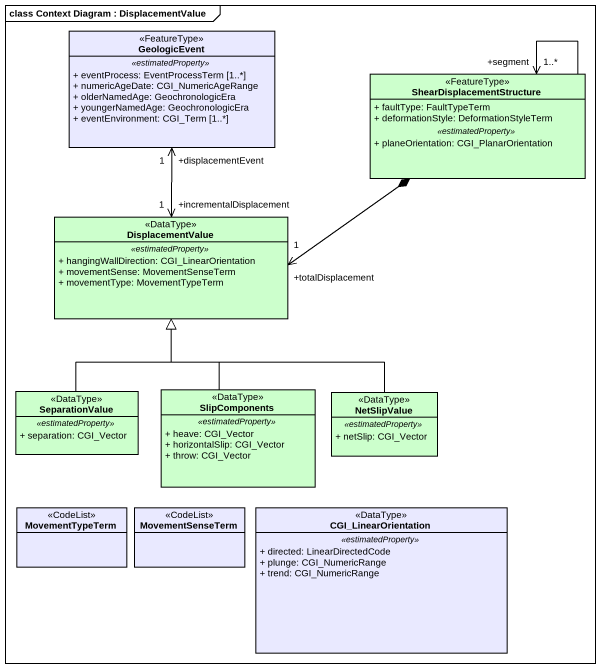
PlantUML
@startuml
mainframe class Context Diagram : DisplacementValue
hide circle
hide empty members
skinparam classAttributeIconSize 0
class GeologicEvent <<FeatureType>> #E9E9FF {
  .. <<estimatedProperty>> ..
  + eventProcess: EventProcessTerm [1..*]
  + numericAgeDate: CGI_NumericAgeRange
  + olderNamedAge: GeochronologicEra
  + youngerNamedAge: GeochronologicEra
  + eventEnvironment: CGI_Term [1..*]
}
class ShearDisplacementStructure <<FeatureType>> #CCFFCC {
  + faultType: FaultTypeTerm
  + deformationStyle: DeformationStyleTerm
  .. <<estimatedProperty>> ..
  + planeOrientation: CGI_PlanarOrientation
}
class DisplacementValue <<DataType>> #CCFFCC {
  .. <<estimatedProperty>> ..
  + hangingWallDirection: CGI_LinearOrientation
  + movementSense: MovementSenseTerm
  + movementType: MovementTypeTerm
}
class SeparationValue <<DataType>> #CCFFCC {
  .. <<estimatedProperty>> ..
  + separation: CGI_Vector
}
class SlipComponents <<DataType>> #CCFFCC {
  .. <<estimatedProperty>> ..
  + heave: CGI_Vector
  + horizontalSlip: CGI_Vector
  + throw: CGI_Vector
}
class NetSlipValue <<DataType>> #CCFFCC {
  .. <<estimatedProperty>> ..
  + netSlip: CGI_Vector
}
class MovementTypeTerm <<CodeList>> #E9E9FF
class MovementSenseTerm <<CodeList>> #E9E9FF
class CGI_LinearOrientation <<DataType>> #E9E9FF {
  .. <<estimatedProperty>> ..
  + directed: LinearDirectedCode
  + plunge: CGI_NumericRange
  + trend: CGI_NumericRange
}
ShearDisplacementStructure --> "+segment\n1..*" ShearDisplacementStructure
ShearDisplacementStructure *-left-> "+totalDisplacement\n1" DisplacementValue
DisplacementValue "+incrementalDisplacement\n1" <-up-> "+displacementEvent\n1" GeologicEvent
SeparationValue -up-|> DisplacementValue
SlipComponents -up-|> DisplacementValue
NetSlipValue -up-|> DisplacementValue
@enduml
